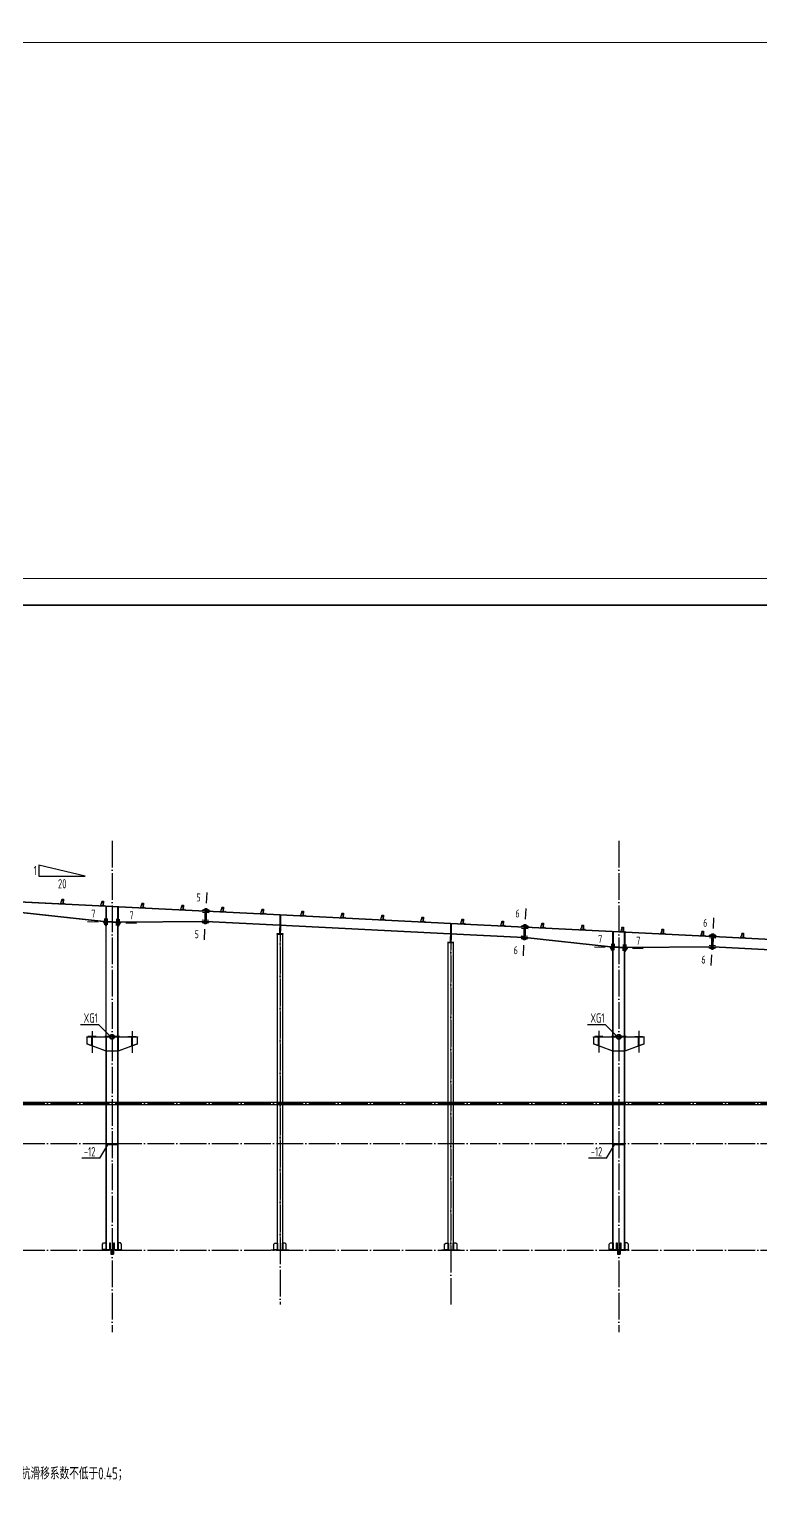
# Model space of a CAD drawing. Extents: x 447413 to 2975780, y -1432727 to 1301644.
# Drawn here: x 2317197 to 2344600, y -1021107 to -965708 of the extents above; entities that cross this region are included whole.
import ezdxf
from ezdxf.enums import TextEntityAlignment as Align

# ---------------------------------------------------------------- set-up
doc = ezdxf.new("R2010")
doc.units = 0
doc.header["$LTSCALE"] = 1000
doc.header["$MEASUREMENT"] = 0
for name, pattern in [('ACAD_ISO04W100', [30.5, 24, -3, 0.5, -3]), ('DOTE', [2.42, 2, -0.2, 0.02, -0.2]), ('线型4', [500, 150, -100, 150, -100])]:
    doc.linetypes.add(name, pattern=pattern)
for name, color, linetype in [('10', 7, 'Continuous'), ('114', 2, 'Continuous'), ('116', 1, 'Continuous'), ('14', 2, 'Continuous'), ('DOTE', 1, 'Continuous'), ('PUB_TEXT', 7, 'Continuous'), ('TDB_中实线', 7, 'Continuous'), ('TDB_中心线', 1, 'ACAD_ISO04W100'), ('THIN', 7, 'Continuous'), ('XG', 5, 'Continuous'), ('图框', 253, 'Continuous'), ('柱子', 3, 'Continuous')]:
    doc.layers.add(name, color=color, linetype=linetype)
doc.layers.add('檩条', color=7, linetype='Continuous', lineweight=18)
doc.layers.add('门窗', color=3, linetype='线型4', lineweight=18)
doc.styles.add('PkpmHz', font='Pkpmeng', dxfattribs={"width": 0.6, "bigfont": 'hztxt'})
doc.styles.add('TSSD_Label', font='Tssdeng.shx', dxfattribs={"width": 0.7, "bigfont": 'hztxt.shx'})
doc.styles.add('TSSD_REIN', font='Tssdeng.shx', dxfattribs={"width": 0.7, "bigfont": 'hztxt.shx'})

# ---------------------------------------------------------------- blocks, each defined once
blk = doc.blocks.new('A$C6B0021A6')
at = {"layer": '图框', "color": 2, "const_width": 40, "elevation": -84000}
blk.add_lwpolyline([(20, 84120), (118920, 84120), (118920, 20), (20, 20)], close=True, dxfattribs=at)
at = {"layer": '图框', "color": 153, "const_width": 58, "elevation": -84000}
blk.add_lwpolyline([(111420, 1020), (2520, 1020), (2520, 83120), (111420, 83120)], close=True, dxfattribs=at)
blk = doc.blocks.new('A$C3FEA3028')
at = {"layer": 'DOTE', "linetype": 'DOTE', "ltscale": 2}
blk.add_line((63, 169), (63, 0), dxfattribs=at)
at = {"layer": 'TDB_中实线'}
for p, q in [((5, 154), (-45, 0)), ((55, 154), (5, 154)), ((55, 160), (55, 0)), ((61, 26), (56, 26)), ((61, 0), (-45, 0))]:
    blk.add_line(p, q, dxfattribs=at)
at = {"layer": 'TDB_中实线', "const_width": 3.75}
for points in [[(64, 127), (53, 127)], [(64, 63), (53, 63)]]:
    blk.add_lwpolyline(points, dxfattribs=at)
at = {"layer": 'TDB_中实线'}
blk.add_lwpolyline([(61, 26), (55, 26), (55, 160), (61, 160)], close=True, dxfattribs=at)
at = {"layer": 'TDB_中心线', "ltscale": 20}
for p, q in [((67, 127), (51, 127)), ((67, 63), (51, 63))]:
    blk.add_line(p, q, dxfattribs=at)
at = {"layer": '檩条'}
blk.add_lwpolyline([(3, 164), (61, 164), (61, 0), (116, 0), (128, 23), (124, 25), (113, 4), (64, 4), (64, 169), (0, 169), (-12, 146), (-8, 144), (3, 164)], dxfattribs=at)

msp = doc.modelspace()

# ---------------------------------------------------------------- linework, layer by layer
at = {"color": 4}
msp.add_lwpolyline([(2263279.4, -1005912.5), (2357519.4, -1005913.7), (2357519.4, -1006015.1), (2263279.4, -1006014)], close=True, dxfattribs=at)
at = {"layer": '10'}
for p, q in [((2323843.8, -998056.5), (2323823.9, -998456)), ((2335803.9, -998655.1), (2335783.9, -999054.6)), ((2319375, -999139.4), (2319774.6, -999157.2)), ((2321203.6, -999220.9), (2320804, -999203.1)), ((2342843.8, -999007.3), (2342823.8, -999406.8)), ((2323754.9, -999834.2), (2323774.9, -999434.7)), ((2335714.9, -1000433.9), (2335734.9, -1000034.4)), ((2338375, -1000090.4), (2338774.6, -1000108.2)), ((2340203.6, -1000171.9), (2339804, -1000154.1)), ((2342754.9, -1000786), (2342774.9, -1000386.5))]:
    msp.add_line(p, q, dxfattribs=at)
at = {"layer": '114'}
for p, q in [((2323686.7, -998796.5), (2323926.4, -998808.5)), ((2323691.8, -998694.7), (2323931.5, -998706.6)), ((2320015, -999268), (2320025.7, -999028.3)), ((2320114.9, -999272.5), (2320125.6, -999032.7)), ((2320455, -999287.6), (2320465.7, -999047.9)), ((2320554.9, -999292.1), (2320565.6, -999052.3)), ((2323667.3, -999184), (2323907, -999196)), ((2323672.4, -999082.1), (2323912.1, -999094.1)), ((2335646.7, -999395.1), (2335886.4, -999407.1)), ((2335651.8, -999293.3), (2335891.5, -999305.3)), ((2335627.3, -999782.7), (2335867, -999794.7)), ((2335632.4, -999680.8), (2335872.1, -999692.8)), ((2342686.7, -999747.4), (2342926.4, -999759.3)), ((2342691.8, -999645.5), (2342931.5, -999657.5)), ((2339015, -1000219), (2339025.7, -999979.3)), ((2339114.9, -1000223.5), (2339125.6, -999983.7)), ((2339455, -1000238.6), (2339465.7, -999998.9)), ((2339554.9, -1000243.1), (2339565.6, -1000003.3)), ((2342667.3, -1000134.9), (2342907, -1000146.8)), ((2342672.4, -1000033), (2342912.1, -1000045))]:
    msp.add_line(p, q, dxfattribs=at)
at = {"layer": '114', "color": 1, "lineweight": 70}
for p, q in [((2323786.5, -998801.5), (2323826.5, -998803.5)), ((2323791.6, -998699.7), (2323831.6, -998701.7)), ((2320019.4, -999168.1), (2320021.2, -999128.2)), ((2320119.3, -999172.6), (2320121.1, -999132.6)), ((2320459.4, -999187.7), (2320461.2, -999147.8)), ((2320559.3, -999192.2), (2320561.1, -999152.2)), ((2323767.1, -999189), (2323807.1, -999191)), ((2323772.2, -999087.1), (2323812.2, -999089.1)), ((2335746.6, -999400.1), (2335786.5, -999402.1)), ((2335751.7, -999298.3), (2335791.6, -999300.3)), ((2335727.2, -999787.7), (2335767.1, -999789.7)), ((2335732.3, -999685.8), (2335772.2, -999687.8)), ((2342786.5, -999752.3), (2342826.5, -999754.3)), ((2342791.6, -999650.5), (2342831.6, -999652.5)), ((2339019.4, -1000119.1), (2339021.2, -1000079.2)), ((2339119.3, -1000123.6), (2339121.1, -1000083.6)), ((2339459.4, -1000138.7), (2339461.2, -1000098.8)), ((2339559.3, -1000143.2), (2339561.1, -1000103.2)), ((2342767.2, -1000139.9), (2342807.1, -1000141.9)), ((2342772.3, -1000038), (2342812.2, -1000040))]:
    msp.add_line(p, q, dxfattribs=at)
at = {"layer": '116', "ltscale": 0.1}
for p, q in [((2320239.4, -1011464.4), (2320239.4, -1011614.4)), ((2320247.9, -1011464.4), (2320247.9, -1011614.4)), ((2320330.9, -1011464.4), (2320330.9, -1011614.4)), ((2320339.4, -1011464.4), (2320339.4, -1011614.4)), ((2339239.4, -1011464.4), (2339239.4, -1011614.4)), ((2339247.9, -1011464.4), (2339247.9, -1011614.4)), ((2339330.9, -1011464.4), (2339330.9, -1011614.4)), ((2339339.4, -1011464.4), (2339339.4, -1011614.4)), ((2320239.4, -1011614.4), (2320339.4, -1011614.4)), ((2339239.4, -1011614.4), (2339339.4, -1011614.4))]:
    msp.add_line(p, q, dxfattribs=at)
at = {"layer": '14'}
for p, q in [((2320064.4, -999130.1), (2320064.4, -998570.1)), ((2320064.4, -998570.1), (2320074.4, -998570.6)), ((2320074.4, -998570.6), (2320074.4, -999130.5)), ((2320504.4, -999149.7), (2320504.4, -998592.2)), ((2320504.4, -998592.2), (2320514.4, -998592.7)), ((2320514.4, -998592.7), (2320514.4, -999150.1)), ((2323654.5, -998737.8), (2323793.9, -998654.7)), ((2323769.4, -998743.6), (2323654.5, -998737.8)), ((2323764.9, -999234), (2323793.9, -998654.7)), ((2323790.4, -998724.6), (2323769.4, -998743.6)), ((2323813.9, -998655.7), (2323784.9, -999235)), ((2323784.9, -999235), (2323813.9, -998655.7)), ((2323793.9, -998654.7), (2323790.4, -998724.6)), ((2323793.9, -998654.7), (2323813.9, -998655.7)), ((2323833.8, -998656.7), (2323804.8, -999236)), ((2323813.9, -998655.7), (2323833.8, -998656.7)), ((2323830.3, -998726.6), (2323833.8, -998656.7)), ((2323849.3, -998747.6), (2323830.3, -998726.6)), ((2323833.8, -998656.7), (2323964.2, -998753.3)), ((2323964.2, -998753.3), (2323849.3, -998747.6)), ((2319974.4, -999166.1), (2319975.3, -999146.1)), ((2320604.2, -999194.2), (2319974.4, -999166.1)), ((2319975.3, -999146.1), (2319976.2, -999126.2)), ((2320605.1, -999174.2), (2319975.3, -999146.1)), ((2319975.3, -999146.1), (2320605.1, -999174.2)), ((2319976.2, -999126.2), (2320606, -999154.2)), ((2320064.4, -999300.1), (2319979.5, -999166.3)), ((2319979.5, -999166.3), (2320044.4, -999169.2)), ((2320044.4, -999169.2), (2320064.4, -999190.1)), ((2320074.4, -999130.5), (2320064.4, -999130.1)), ((2320064.4, -999190.1), (2320064.4, -999300.1)), ((2320514.4, -999150.1), (2320504.4, -999149.7)), ((2320514.4, -999210.2), (2320534.4, -999191.1)), ((2320599.3, -999194), (2320514.4, -999320.2)), ((2320514.4, -999320.2), (2320514.4, -999210.2)), ((2320534.4, -999191.1), (2320599.3, -999194)), ((2320605.1, -999174.2), (2320604.2, -999194.2)), ((2320606, -999154.2), (2320605.1, -999174.2)), ((2323634.4, -999145), (2323749.4, -999144.2)), ((2323764.9, -999234), (2323634.4, -999145)), ((2323749.4, -999144.2), (2323768.4, -999164.1)), ((2323768.4, -999164.1), (2323764.9, -999234)), ((2323784.9, -999235), (2323764.9, -999234)), ((2323804.8, -999236), (2323784.9, -999235)), ((2323944.2, -999152.8), (2323804.8, -999236)), ((2323804.8, -999236), (2323808.3, -999166.1)), ((2323808.3, -999166.1), (2323829.3, -999147.1)), ((2323829.3, -999147.1), (2323944.2, -999152.8)), ((2326584.4, -999385.2), (2326594.4, -999385.2)), ((2326584.4, -999605.2), (2326584.4, -999385.2)), ((2326594.4, -999273.5), (2326594.4, -998897)), ((2326594.4, -998897), (2326606.4, -998897.6)), ((2326606.4, -999274.1), (2326594.4, -999273.5)), ((2326594.4, -999285.5), (2326606.4, -999286.1)), ((2326594.4, -999505.2), (2326594.4, -999285.5)), ((2326594.4, -999385.2), (2326594.4, -999605.2)), ((2326606.4, -998897.6), (2326606.4, -999274.1)), ((2326606.4, -999286.1), (2326606.4, -999505.2)), ((2332994.4, -999593.8), (2332994.4, -999217.3)), ((2332994.4, -999217.3), (2333006.4, -999217.9)), ((2333006.4, -999217.9), (2333006.4, -999594.4)), ((2335614.6, -999336.5), (2335753.9, -999253.3)), ((2335729.4, -999342.2), (2335614.6, -999336.5)), ((2335724.9, -999833.6), (2335753.9, -999253.3)), ((2335750.4, -999323.3), (2335729.4, -999342.2)), ((2335773.9, -999254.3), (2335744.9, -999834.6)), ((2335744.9, -999834.6), (2335773.9, -999254.3)), ((2335753.9, -999253.3), (2335750.4, -999323.3)), ((2335753.9, -999253.3), (2335773.9, -999254.3)), ((2335793.9, -999255.3), (2335764.8, -999835.6)), ((2335773.9, -999254.3), (2335793.9, -999255.3)), ((2335790.4, -999325.3), (2335793.9, -999255.3)), ((2335809.4, -999346.2), (2335790.4, -999325.3)), ((2335793.9, -999255.3), (2335924.2, -999352)), ((2335924.2, -999352), (2335809.4, -999346.2)), ((2326709.4, -999605.2), (2326469.4, -999605.2)), ((2326469.4, -999605.2), (2326469.4, -999615.2)), ((2326469.4, -999615.2), (2326709.4, -999615.2)), ((2326594.4, -999605.2), (2326584.4, -999605.2)), ((2326606.4, -999505.2), (2326594.4, -999505.2)), ((2326709.4, -999615.2), (2326709.4, -999605.2)), ((2333109.4, -999925.6), (2332869.4, -999925.6)), ((2332869.4, -999925.6), (2332869.4, -999935.6)), ((2332869.4, -999935.6), (2333109.4, -999935.6)), ((2332984.4, -999705.6), (2332994.4, -999705.6)), ((2332984.4, -999925.6), (2332984.4, -999705.6)), ((2332994.4, -999925.6), (2332984.4, -999925.6)), ((2333006.4, -999594.4), (2332994.4, -999593.8)), ((2332994.4, -999605.8), (2333006.4, -999606.4)), ((2332994.4, -999825.6), (2332994.4, -999605.8)), ((2332994.4, -999705.6), (2332994.4, -999925.6)), ((2333006.4, -999825.6), (2332994.4, -999825.6)), ((2333006.4, -999606.4), (2333006.4, -999825.6)), ((2333109.4, -999935.6), (2333109.4, -999925.6)), ((2335724.9, -999832.6), (2335594.6, -999736)), ((2335594.6, -999736), (2335709.5, -999741.7)), ((2335709.5, -999741.7), (2335728.4, -999762.7)), ((2335728.4, -999762.7), (2335724.9, -999832.6)), ((2335744.9, -999834.6), (2335724.9, -999833.6)), ((2335764.8, -999835.6), (2335744.9, -999834.6)), ((2335903.6, -999759.2), (2335764.9, -999834.6)), ((2335764.9, -999834.6), (2335768.4, -999764.7)), ((2335768.4, -999764.7), (2335789.3, -999746.9)), ((2335789.3, -999746.9), (2335903.6, -999759.2)), ((2339064.4, -1000081.1), (2339064.4, -999521.2)), ((2339064.4, -999521.2), (2339074.4, -999521.7)), ((2339074.4, -999521.7), (2339074.4, -1000081.5)), ((2339504.4, -1000100.7), (2339504.4, -999543.2)), ((2339504.4, -999543.2), (2339514.4, -999543.7)), ((2339514.4, -999543.7), (2339514.4, -1000101.1)), ((2342654.6, -999688.7), (2342793.9, -999605.5)), ((2342769.4, -999694.4), (2342654.6, -999688.7)), ((2342764.9, -1000185.8), (2342793.9, -999605.5)), ((2342790.4, -999675.4), (2342769.4, -999694.4)), ((2342813.9, -999606.5), (2342784.8, -1000186.8)), ((2342784.8, -1000186.8), (2342813.9, -999606.5)), ((2342793.9, -999605.5), (2342790.4, -999675.4)), ((2342793.9, -999605.5), (2342813.9, -999606.5)), ((2342833.8, -999607.5), (2342804.8, -1000187.8)), ((2342813.9, -999606.5), (2342833.8, -999607.5)), ((2342830.3, -999677.4), (2342833.8, -999607.5)), ((2342849.3, -999698.4), (2342830.3, -999677.4)), ((2342833.8, -999607.5), (2342964.2, -999704.1)), ((2342964.2, -999704.1), (2342849.3, -999698.4)), ((2338974.4, -1000117.1), (2338975.3, -1000097.1)), ((2339604.2, -1000145.2), (2338974.4, -1000117.1)), ((2338975.3, -1000097.1), (2338976.2, -1000077.1)), ((2339605.1, -1000125.2), (2338975.3, -1000097.1)), ((2338975.3, -1000097.1), (2339605.1, -1000125.2)), ((2338976.2, -1000077.1), (2339606, -1000105.2)), ((2339064.4, -1000251.1), (2338979.5, -1000117.3)), ((2338979.5, -1000117.3), (2339044.4, -1000120.2)), ((2339044.4, -1000120.2), (2339064.4, -1000141.1)), ((2339074.4, -1000081.5), (2339064.4, -1000081.1)), ((2339064.4, -1000141.1), (2339064.4, -1000251.1)), ((2339514.4, -1000101.1), (2339504.4, -1000100.7)), ((2339514.4, -1000161.2), (2339534.3, -1000142.1)), ((2339599.3, -1000145), (2339514.4, -1000271.2)), ((2339514.4, -1000271.2), (2339514.4, -1000161.2)), ((2339534.3, -1000142.1), (2339599.3, -1000145)), ((2339605.1, -1000125.2), (2339604.2, -1000145.2)), ((2339606, -1000105.2), (2339605.1, -1000125.2)), ((2342634.4, -1000095.9), (2342749.4, -1000095.1)), ((2342764.9, -1000184.8), (2342634.4, -1000095.9)), ((2342749.4, -1000095.1), (2342768.4, -1000114.9)), ((2342768.4, -1000114.9), (2342764.9, -1000184.8)), ((2342784.8, -1000186.8), (2342764.9, -1000185.8)), ((2342804.8, -1000187.8), (2342784.8, -1000186.8)), ((2342944.2, -1000103.7), (2342804.9, -1000186.8)), ((2342804.9, -1000186.8), (2342808.4, -1000116.9)), ((2342808.4, -1000116.9), (2342829.3, -1000097.9)), ((2342829.3, -1000097.9), (2342944.2, -1000103.7)), ((2319339.4, -1003464.4), (2320064.4, -1003464.4)), ((2319339.4, -1003476.4), (2319339.4, -1003464.4)), ((2320064.4, -1003476.4), (2319339.4, -1003476.4)), ((2319339.4, -1003476.4), (2319339.4, -1003722.4)), ((2320064.4, -1003476.4), (2319339.4, -1003476.4)), ((2319339.4, -1003722.4), (2320064.4, -1003992.4)), ((2319339.4, -1003722.4), (2320064.4, -1003992.4)), ((2319339.4, -1003734.4), (2319339.4, -1003722.4)), ((2320064.4, -1004004.4), (2319339.4, -1003734.4)), ((2319694.4, -1003452.4), (2319384.4, -1003452.4)), ((2319384.4, -1003452.4), (2319384.4, -1003464.4)), ((2319384.4, -1003464.4), (2319694.4, -1003464.4)), ((2319533.9, -1003794.8), (2319533.9, -1003476.4)), ((2319533.9, -1003476.4), (2319544.9, -1003476.4)), ((2319544.9, -1003798.9), (2319533.9, -1003794.8)), ((2319544.9, -1003476.4), (2319544.9, -1003798.9)), ((2319694.4, -1003464.4), (2319694.4, -1003452.4)), ((2320064.4, -1003464.4), (2320064.4, -1003476.4)), ((2320064.4, -1003992.4), (2320064.4, -1003476.4)), ((2320076.4, -1003464.4), (2320502.4, -1003464.4)), ((2320076.4, -1003475.4), (2320076.4, -1003464.4)), ((2320502.4, -1003475.4), (2320076.4, -1003475.4)), ((2320502.4, -1003464.4), (2320502.4, -1003475.4)), ((2320514.4, -1003464.4), (2321239.4, -1003464.4)), ((2320514.4, -1003476.4), (2320514.4, -1003464.4)), ((2321239.4, -1003476.4), (2320514.4, -1003476.4)), ((2320514.4, -1003476.4), (2320514.4, -1003992.4)), ((2321239.4, -1003476.4), (2320514.4, -1003476.4)), ((2320514.4, -1003992.4), (2321239.4, -1003722.4)), ((2320514.4, -1003992.4), (2321239.4, -1003722.4)), ((2321239.4, -1003734.4), (2320514.4, -1004004.4)), ((2320884.4, -1003452.4), (2321194.4, -1003452.4)), ((2320884.4, -1003464.4), (2320884.4, -1003452.4)), ((2321194.4, -1003464.4), (2320884.4, -1003464.4)), ((2321033.9, -1003798.9), (2321033.9, -1003476.4)), ((2321033.9, -1003476.4), (2321044.9, -1003476.4)), ((2321044.9, -1003794.8), (2321033.9, -1003798.9)), ((2321044.9, -1003476.4), (2321044.9, -1003794.8)), ((2321194.4, -1003452.4), (2321194.4, -1003464.4)), ((2321239.4, -1003464.4), (2321239.4, -1003476.4)), ((2321239.4, -1003722.4), (2321239.4, -1003476.4)), ((2321239.4, -1003722.4), (2321239.4, -1003734.4)), ((2338339.4, -1003464.4), (2339064.4, -1003464.4)), ((2338339.4, -1003476.4), (2338339.4, -1003464.4)), ((2339064.4, -1003476.4), (2338339.4, -1003476.4)), ((2338339.4, -1003476.4), (2338339.4, -1003722.4)), ((2339064.4, -1003476.4), (2338339.4, -1003476.4)), ((2338339.4, -1003722.4), (2339064.4, -1003992.4)), ((2338339.4, -1003722.4), (2339064.4, -1003992.4)), ((2338339.4, -1003734.4), (2338339.4, -1003722.4)), ((2339064.4, -1004004.4), (2338339.4, -1003734.4)), ((2338694.4, -1003452.4), (2338384.4, -1003452.4)), ((2338384.4, -1003452.4), (2338384.4, -1003464.4)), ((2338384.4, -1003464.4), (2338694.4, -1003464.4)), ((2338533.9, -1003794.8), (2338533.9, -1003476.4)), ((2338533.9, -1003476.4), (2338544.9, -1003476.4)), ((2338544.9, -1003798.9), (2338533.9, -1003794.8)), ((2338544.9, -1003476.4), (2338544.9, -1003798.9)), ((2338694.4, -1003464.4), (2338694.4, -1003452.4)), ((2339064.4, -1003464.4), (2339064.4, -1003476.4)), ((2339064.4, -1003992.4), (2339064.4, -1003476.4)), ((2339076.4, -1003464.4), (2339502.4, -1003464.4)), ((2339076.4, -1003475.4), (2339076.4, -1003464.4)), ((2339502.4, -1003475.4), (2339076.4, -1003475.4)), ((2339502.4, -1003464.4), (2339502.4, -1003475.4)), ((2339514.4, -1003464.4), (2340239.4, -1003464.4)), ((2339514.4, -1003476.4), (2339514.4, -1003464.4)), ((2340239.4, -1003476.4), (2339514.4, -1003476.4)), ((2339514.4, -1003476.4), (2339514.4, -1003992.4)), ((2340239.4, -1003476.4), (2339514.4, -1003476.4)), ((2339514.4, -1003992.4), (2340239.4, -1003722.4)), ((2339514.4, -1003992.4), (2340239.4, -1003722.4)), ((2340239.4, -1003734.4), (2339514.4, -1004004.4)), ((2339884.4, -1003452.4), (2340194.4, -1003452.4)), ((2339884.4, -1003464.4), (2339884.4, -1003452.4)), ((2340194.4, -1003464.4), (2339884.4, -1003464.4)), ((2340033.9, -1003798.9), (2340033.9, -1003476.4)), ((2340033.9, -1003476.4), (2340044.9, -1003476.4)), ((2340044.9, -1003794.8), (2340033.9, -1003798.9)), ((2340044.9, -1003476.4), (2340044.9, -1003794.8)), ((2340194.4, -1003452.4), (2340194.4, -1003464.4)), ((2340239.4, -1003464.4), (2340239.4, -1003476.4)), ((2340239.4, -1003722.4), (2340239.4, -1003476.4)), ((2340239.4, -1003722.4), (2340239.4, -1003734.4)), ((2320064.4, -1003992.4), (2320064.4, -1004004.4)), ((2320076.4, -1003993.4), (2320502.4, -1003993.4)), ((2320076.4, -1004004.4), (2320076.4, -1003993.4)), ((2320502.4, -1004004.4), (2320076.4, -1004004.4)), ((2320502.4, -1003993.4), (2320502.4, -1004004.4)), ((2320514.4, -1004004.4), (2320514.4, -1003992.4)), ((2339064.4, -1003992.4), (2339064.4, -1004004.4)), ((2339076.4, -1003993.4), (2339502.4, -1003993.4)), ((2339076.4, -1004004.4), (2339076.4, -1003993.4)), ((2339502.4, -1004004.4), (2339076.4, -1004004.4)), ((2339502.4, -1003993.4), (2339502.4, -1004004.4)), ((2339514.4, -1004004.4), (2339514.4, -1003992.4)), ((2319929.4, -1011237.4), (2319974.4, -1011192.4)), ((2319929.4, -1011442.4), (2319929.4, -1011237.4)), ((2319929.4, -1011464.4), (2319929.4, -1011442.4)), ((2319929.4, -1011442.4), (2320649.4, -1011442.4)), ((2320044.4, -1011442.4), (2319929.4, -1011442.4)), ((2320649.4, -1011464.4), (2319929.4, -1011464.4)), ((2319974.4, -1011192.4), (2320064.4, -1011192.4)), ((2320064.4, -1011422.4), (2320044.4, -1011442.4)), ((2320064.4, -1011192.4), (2320064.4, -1011422.4)), ((2320064.4, -1011442.4), (2320064.4, -1011192.4)), ((2320064.4, -1011192.4), (2320074.4, -1011192.4)), ((2320074.4, -1011442.4), (2320064.4, -1011442.4)), ((2320074.4, -1011192.4), (2320074.4, -1011442.4)), ((2320207.7, -1011442.4), (2320207.7, -1011192.4)), ((2320207.7, -1011192.4), (2320223.7, -1011192.4)), ((2320223.7, -1011442.4), (2320207.7, -1011442.4)), ((2320223.7, -1011192.4), (2320223.7, -1011442.4)), ((2320355, -1011442.4), (2320355, -1011192.4)), ((2320355, -1011192.4), (2320371, -1011192.4)), ((2320371, -1011442.4), (2320355, -1011442.4)), ((2320371, -1011192.4), (2320371, -1011442.4)), ((2320504.4, -1011442.4), (2320504.4, -1011192.4)), ((2320504.4, -1011192.4), (2320514.4, -1011192.4)), ((2320514.4, -1011442.4), (2320504.4, -1011442.4)), ((2320514.4, -1011192.4), (2320514.4, -1011422.4)), ((2320604.4, -1011192.4), (2320514.4, -1011192.4)), ((2320514.4, -1011192.4), (2320514.4, -1011442.4)), ((2320514.4, -1011422.4), (2320534.4, -1011442.4)), ((2320534.4, -1011442.4), (2320649.4, -1011442.4)), ((2320649.4, -1011237.4), (2320604.4, -1011192.4)), ((2320649.4, -1011442.4), (2320649.4, -1011237.4)), ((2320649.4, -1011442.4), (2320649.4, -1011464.4)), ((2338929.4, -1011237.4), (2338974.4, -1011192.4)), ((2338929.4, -1011442.4), (2338929.4, -1011237.4)), ((2338929.4, -1011464.4), (2338929.4, -1011442.4)), ((2338929.4, -1011442.4), (2339649.4, -1011442.4)), ((2339044.4, -1011442.4), (2338929.4, -1011442.4)), ((2339649.4, -1011464.4), (2338929.4, -1011464.4)), ((2338974.4, -1011192.4), (2339064.4, -1011192.4)), ((2339064.4, -1011422.4), (2339044.4, -1011442.4)), ((2339064.4, -1011192.4), (2339064.4, -1011422.4)), ((2339064.4, -1011442.4), (2339064.4, -1011192.4)), ((2339064.4, -1011192.4), (2339074.4, -1011192.4)), ((2339074.4, -1011442.4), (2339064.4, -1011442.4)), ((2339074.4, -1011192.4), (2339074.4, -1011442.4)), ((2339207.7, -1011442.4), (2339207.7, -1011192.4)), ((2339207.7, -1011192.4), (2339223.7, -1011192.4)), ((2339223.7, -1011442.4), (2339207.7, -1011442.4)), ((2339223.7, -1011192.4), (2339223.7, -1011442.4)), ((2339355, -1011442.4), (2339355, -1011192.4)), ((2339355, -1011192.4), (2339371, -1011192.4)), ((2339371, -1011442.4), (2339355, -1011442.4)), ((2339371, -1011192.4), (2339371, -1011442.4)), ((2339504.4, -1011442.4), (2339504.4, -1011192.4)), ((2339504.4, -1011192.4), (2339514.4, -1011192.4)), ((2339514.4, -1011442.4), (2339504.4, -1011442.4)), ((2339514.4, -1011192.4), (2339514.4, -1011422.4)), ((2339604.4, -1011192.4), (2339514.4, -1011192.4)), ((2339514.4, -1011192.4), (2339514.4, -1011442.4)), ((2339514.4, -1011422.4), (2339534.4, -1011442.4)), ((2339534.4, -1011442.4), (2339649.4, -1011442.4)), ((2339649.4, -1011237.4), (2339604.4, -1011192.4)), ((2339649.4, -1011442.4), (2339649.4, -1011237.4)), ((2339649.4, -1011442.4), (2339649.4, -1011464.4))]:
    msp.add_line(p, q, dxfattribs=at)
at = {"layer": '14', "ltscale": 100}
for p, q in [((2320064.4, -1007464.4), (2320514.4, -1007464.4)), ((2320514.4, -1007514.4), (2320064.4, -1007514.4)), ((2339064.4, -1007464.4), (2339514.4, -1007464.4)), ((2339514.4, -1007514.4), (2339064.4, -1007514.4))]:
    msp.add_line(p, q, dxfattribs=at)
at = {"layer": '14', "ltscale": 0.1}
for p, q in [((2326254.4, -1011464.4), (2326254.4, -1011444.4)), ((2326254.4, -1011444.4), (2326924.4, -1011444.4)), ((2326924.4, -1011464.4), (2326254.4, -1011464.4)), ((2326354.4, -1011239.4), (2326399.4, -1011194.4)), ((2326354.4, -1011444.4), (2326354.4, -1011239.4)), ((2326469.4, -1011444.4), (2326354.4, -1011444.4)), ((2326399.4, -1011194.4), (2326489.4, -1011194.4)), ((2326489.4, -1011424.4), (2326469.4, -1011444.4)), ((2326489.4, -1011194.4), (2326489.4, -1011424.4)), ((2326489.4, -1011444.4), (2326489.4, -1011194.4)), ((2326489.4, -1011194.4), (2326499.4, -1011194.4)), ((2326499.4, -1011444.4), (2326489.4, -1011444.4)), ((2326499.4, -1011194.4), (2326499.4, -1011444.4)), ((2326679.4, -1011444.4), (2326679.4, -1011194.4)), ((2326679.4, -1011194.4), (2326689.4, -1011194.4)), ((2326689.4, -1011444.4), (2326679.4, -1011444.4)), ((2326689.4, -1011194.4), (2326689.4, -1011424.4)), ((2326779.4, -1011194.4), (2326689.4, -1011194.4)), ((2326689.4, -1011194.4), (2326689.4, -1011444.4)), ((2326689.4, -1011424.4), (2326709.4, -1011444.4)), ((2326709.4, -1011444.4), (2326824.4, -1011444.4)), ((2326824.4, -1011239.4), (2326779.4, -1011194.4)), ((2326824.4, -1011444.4), (2326824.4, -1011239.4)), ((2326924.4, -1011444.4), (2326924.4, -1011464.4)), ((2332654.4, -1011464.4), (2332654.4, -1011444.4)), ((2332654.4, -1011444.4), (2333324.4, -1011444.4)), ((2333324.4, -1011464.4), (2332654.4, -1011464.4)), ((2332754.4, -1011239.4), (2332799.4, -1011194.4)), ((2332754.4, -1011444.4), (2332754.4, -1011239.4)), ((2332869.4, -1011444.4), (2332754.4, -1011444.4)), ((2332799.4, -1011194.4), (2332889.4, -1011194.4)), ((2332889.4, -1011424.4), (2332869.4, -1011444.4)), ((2332889.4, -1011194.4), (2332889.4, -1011424.4)), ((2332889.4, -1011444.4), (2332889.4, -1011194.4)), ((2332889.4, -1011194.4), (2332899.4, -1011194.4)), ((2332899.4, -1011444.4), (2332889.4, -1011444.4)), ((2332899.4, -1011194.4), (2332899.4, -1011444.4)), ((2333079.4, -1011444.4), (2333079.4, -1011194.4)), ((2333079.4, -1011194.4), (2333089.4, -1011194.4)), ((2333089.4, -1011444.4), (2333079.4, -1011444.4)), ((2333089.4, -1011194.4), (2333089.4, -1011424.4)), ((2333179.4, -1011194.4), (2333089.4, -1011194.4)), ((2333089.4, -1011194.4), (2333089.4, -1011444.4)), ((2333089.4, -1011424.4), (2333109.4, -1011444.4)), ((2333109.4, -1011444.4), (2333224.4, -1011444.4)), ((2333224.4, -1011239.4), (2333179.4, -1011194.4)), ((2333224.4, -1011444.4), (2333224.4, -1011239.4)), ((2333324.4, -1011444.4), (2333324.4, -1011464.4))]:
    msp.add_line(p, q, dxfattribs=at)
at = {"layer": 'DOTE', "color": 8, "linetype": 'DOTE', "ltscale": 0.5}
for p, q in [((2320289.4, -996118.2), (2320289.4, -1014542.3)), ((2339289.4, -996118.2), (2339289.4, -1014542.3)), ((2326589.4, -998884.7), (2326589.4, -1013500.5)), ((2332989.4, -999205.1), (2332989.4, -1013500.5)), ((2261115.6, -1005964.4), (2362761.2, -1005964.4)), ((2261115.6, -1007464.4), (2362761.2, -1007464.4)), ((2261115.6, -1011464.4), (2362761.2, -1011464.4))]:
    msp.add_line(p, q, dxfattribs=at)
at = {"layer": 'DOTE'}
for p, q in [((2319539.4, -1003259.7), (2319539.4, -1004071.2)), ((2321039.4, -1003259.7), (2321039.4, -1004071.2)), ((2338539.4, -1003238.3), (2338539.4, -1004049.7)), ((2340039.4, -1003238.3), (2340039.4, -1004049.7))]:
    msp.add_line(p, q, dxfattribs=at)
at = {"layer": 'THIN'}
for p, q in [((2317548.7, -997035.2), (2317548.7, -997441.7)), ((2319277.6, -997441.7), (2317548.7, -997035.2)), ((2317548.7, -997441.7), (2319277.6, -997441.7)), ((2319832.2, -1008012), (2320131.4, -1007514.4)), ((2338832.2, -1008012), (2339131.4, -1007514.4)), ((2319832.2, -1008012), (2319158, -1008012)), ((2338832.2, -1008012), (2338158, -1008012))]:
    msp.add_line(p, q, dxfattribs=at)
at = {"layer": 'XG'}
for p, q in [((2319109.6, -1002999.4), (2319783.8, -1002999.4)), ((2319783.8, -1002999.4), (2320239.4, -1003464.4)), ((2338109.6, -1002999.4), (2338783.8, -1002999.4)), ((2338783.8, -1002999.4), (2339239.4, -1003464.4)), ((2320564.4, -1003454.4), (2320014.4, -1003454.4)), ((2320564.4, -1003474.4), (2320014.4, -1003474.4)), ((2339564.4, -1003454.4), (2339014.4, -1003454.4)), ((2339564.4, -1003474.4), (2339014.4, -1003474.4))]:
    msp.add_line(p, q, dxfattribs=at)
for centre, radius in [((2320289.4, -1003464.4), 90), ((2320289.4, -1003464.4), 80), ((2339289.4, -1003464.4), 90), ((2339289.4, -1003464.4), 80)]:
    msp.add_circle(centre, radius, dxfattribs=at)
at = {"layer": '柱子'}
for p, q in [((2316769.4, -998793.6), (2319975.6, -999138.2)), ((2316770, -998781.5), (2319976.2, -999126.2)), ((2316788.8, -998406), (2320288.8, -998581.4)), ((2316789.4, -998394), (2320289.4, -998569.4)), ((2320288.8, -998581.4), (2323788.8, -998756.6)), ((2320289.4, -998569.4), (2323789.4, -998744.6)), ((2323828.7, -998758.6), (2326588.8, -998896.7)), ((2323829.3, -998746.6), (2326589.4, -998884.7)), ((2320064.4, -1003464.4), (2320064.4, -999170.1)), ((2320064.4, -999170.1), (2320074.4, -999170.6)), ((2320074.4, -1003464.4), (2320074.4, -999170.6)), ((2320504.4, -1003464.4), (2320504.4, -999189.7)), ((2320504.4, -999189.7), (2320514.4, -999190.2)), ((2320514.4, -1003464.4), (2320514.4, -999190.2)), ((2320605.5, -999166.2), (2323769.4, -999144.1)), ((2320606, -999154.2), (2323770, -999132.1)), ((2323809.3, -999146.1), (2326569.4, -999284.2)), ((2323809.9, -999134.1), (2326570, -999272.2)), ((2326569.4, -999284.2), (2332969.4, -999604.6)), ((2326570, -999272.3), (2332970, -999592.6)), ((2326588.8, -998896.7), (2332988.8, -999217.1)), ((2326589.4, -998884.7), (2332989.4, -999205.1)), ((2332988.8, -999217), (2335748.8, -999355.2)), ((2332989.4, -999205.1), (2335749.4, -999343.2)), ((2335788.8, -999357.2), (2339288.8, -999532.4)), ((2335789.4, -999345.2), (2339289.4, -999520.4)), ((2326489.4, -1011444.4), (2326489.4, -999615.2)), ((2326489.4, -999615.2), (2326586.4, -999615.2)), ((2326592.4, -999615.2), (2326689.4, -999615.2)), ((2326689.4, -1011444.4), (2326689.4, -999615.2)), ((2332889.4, -1011444.4), (2332889.4, -999935.6)), ((2332889.4, -999935.6), (2332986.4, -999935.6)), ((2332969.4, -999604.6), (2335729.4, -999742.7)), ((2332970, -999592.6), (2335730, -999730.7)), ((2332992.4, -999935.6), (2333089.4, -999935.6)), ((2333089.4, -1011444.4), (2333089.4, -999935.6)), ((2335769.4, -999744.7), (2338975.6, -1000089.2)), ((2335770, -999732.7), (2338976.2, -1000077.1)), ((2339288.8, -999532.4), (2342788.8, -999707.4)), ((2339289.4, -999520.4), (2342789.4, -999695.4)), ((2342828.7, -999709.4), (2345488.8, -999842.4)), ((2342829.3, -999697.4), (2345489.4, -999830.4)), ((2339064.4, -1003464.4), (2339064.4, -1000121.1)), ((2339064.4, -1000121.1), (2339074.4, -1000121.6)), ((2339074.4, -1003464.4), (2339074.4, -1000121.6)), ((2339504.4, -1003464.4), (2339504.4, -1000140.7)), ((2339504.4, -1000140.7), (2339514.4, -1000141.2)), ((2339514.4, -1003464.4), (2339514.4, -1000141.2)), ((2339605.5, -1000117.2), (2342769.4, -1000094.9)), ((2339606, -1000105.2), (2342770, -1000082.9)), ((2342809.4, -1000096.9), (2345469.4, -1000229.9)), ((2342810, -1000084.9), (2345470, -1000217.9)), ((2320064.4, -1011442.4), (2320064.4, -1003464.4)), ((2320064.4, -1003464.4), (2320076.4, -1003464.4)), ((2320076.4, -1011442.4), (2320076.4, -1003464.4)), ((2320076.4, -1003464.4), (2320502.4, -1003464.4)), ((2320502.4, -1011442.4), (2320502.4, -1003464.4)), ((2320502.4, -1003464.4), (2320514.4, -1003464.4)), ((2320514.4, -1011442.4), (2320514.4, -1003464.4)), ((2339064.4, -1011442.4), (2339064.4, -1003464.4)), ((2339064.4, -1003464.4), (2339076.4, -1003464.4)), ((2339076.4, -1011442.4), (2339076.4, -1003464.4)), ((2339076.4, -1003464.4), (2339502.4, -1003464.4)), ((2339502.4, -1011442.4), (2339502.4, -1003464.4)), ((2339502.4, -1003464.4), (2339514.4, -1003464.4)), ((2339514.4, -1011442.4), (2339514.4, -1003464.4))]:
    msp.add_line(p, q, dxfattribs=at)
at = {"layer": '门窗', "ltscale": 0.0001}
for p, q in [((2326588.9, -1011444.4), (2326588.9, -999485.4)), ((2326589.9, -1011444.4), (2326589.9, -999485.4)), ((2332988.9, -1011444.4), (2332988.9, -999805.7)), ((2332989.9, -1011444.4), (2332989.9, -999805.7))]:
    msp.add_line(p, q, dxfattribs=at)

# ---------------------------------------------------------------- block references
for p in [(2253722, -966213.1, 84000), (2253722, -1070402.1, 84000)]:
    msp.add_blockref('A$C6B0021A6', p)
at = {"layer": '檩条', "color": 2, "rotation": 357.131916441926}
for p in [(2318396.8, -998474.6), (2319896.8, -998549.7), (2321396.8, -998624.9), (2322896.8, -998700), (2324396.8, -998775.2), (2325896.8, -998850.1), (2327396.8, -998925.3), (2328896.8, -999000.4), (2330396.8, -999075.8), (2331896.8, -999150.9), (2333396.8, -999226.1), (2334896.8, -999300.6), (2336396.8, -999375.8), (2337896.8, -999450.9), (2339396.9, -999526.1), (2340896.9, -999601.2), (2342396.9, -999676.4), (2343896.9, -999750.9)]:
    msp.add_blockref('A$C3FEA3028', p, dxfattribs=at)

# ---------------------------------------------------------------- texts
at = {"layer": '10', "style": 'PkpmHz', "width": 0.77}
for s, rotation, p in [('5', -2.86554, (2323534.2, -998241.2)), ('7', -2.55141, (2319588.1, -998848.6)), ('7', -2.55141, (2321017.2, -998912.3)), ('6', -2.8649, (2335494.3, -998839.8)), ('6', -2.86261, (2342534.2, -999192)), ('5', -2.86554, (2323465.2, -999619.5)), ('7', -2.55109, (2338588.1, -999799.6)), ('7', -2.55109, (2340017.2, -999863.3)), ('6', -2.8649, (2335425.2, -1000219.1)), ('6', -2.86261, (2342465.2, -1000571.3))]:
    msp.add_text(s, height=300, rotation=rotation, dxfattribs=at).set_placement(p, align=Align.MIDDLE_CENTER)
at = {"layer": 'PUB_TEXT', "style": 'TSSD_REIN', "width": 0.7}
msp.add_text('2、梁柱、梁梁连接采用10.9S高强度螺栓，摩擦面抗滑移系数不低于0.45；', height=450, dxfattribs=at).set_placement((2308880.6, -1020056.3))
at = {"layer": 'THIN', "style": 'TSSD_Label', "width": 0.7}
for s, p in [('1', (2317411.6, -997230.7)), ('20', (2318423.1, -997728.9)), ('-12', (2319453.4, -1007772.3)), ('-12', (2338453.4, -1007772.3))]:
    msp.add_text(s, height=350, dxfattribs=at).set_placement(p, align=Align.MIDDLE_CENTER)
at = {"layer": 'XG', "style": 'TSSD_Label', "width": 0.7}
for p in [(2319488.4, -1002759.6), (2338488.4, -1002759.6)]:
    msp.add_text('XG1', height=350, dxfattribs=at).set_placement(p, align=Align.MIDDLE_CENTER)

doc.saveas('drawing.dxf')
